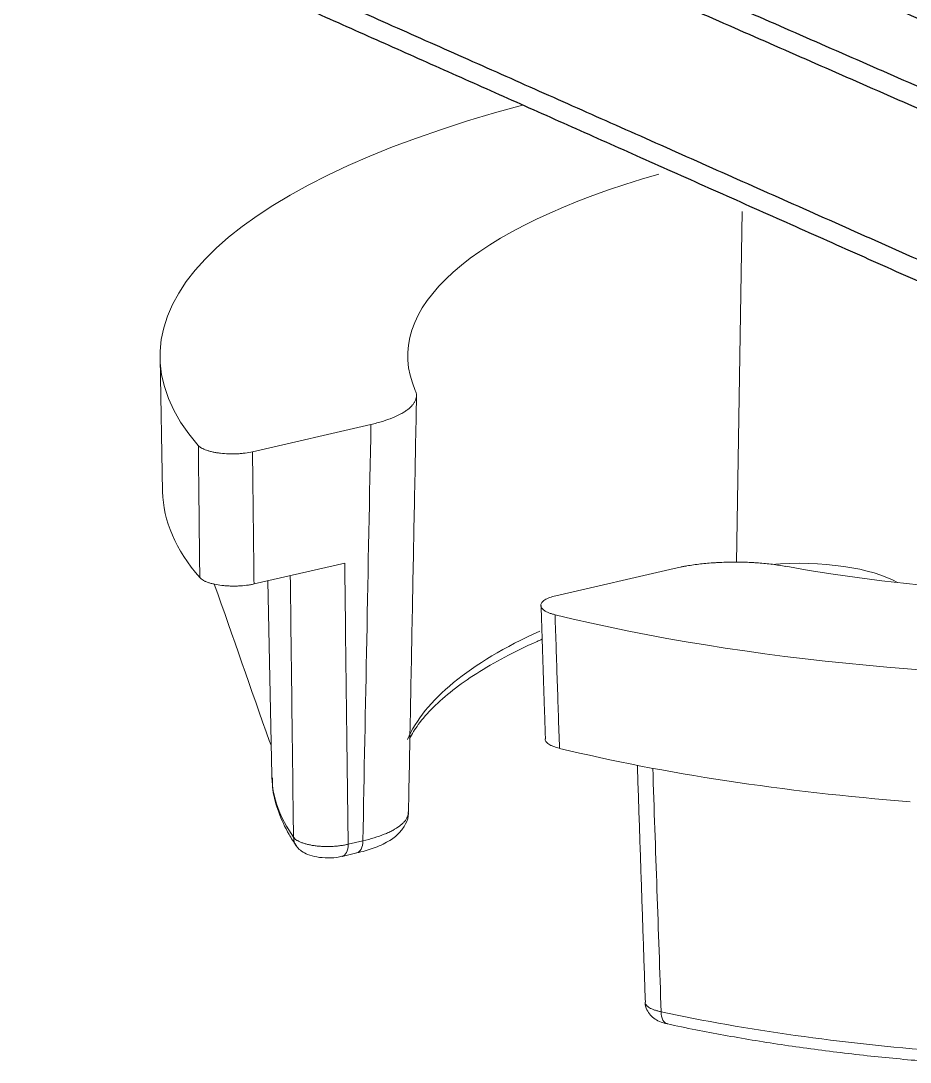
# Model space of a CAD drawing. Extents: x 10469 to 11055, y -15402 to -14985.
# Drawn here: x 10948.07 to 10973.2, y -15265.1 to -15235.66 of the extents above; entities that cross this region are included whole.
import ezdxf

# ---------------------------------------------------------------- set-up
doc = ezdxf.new("R2010")
doc.units = 0
doc.header["$MEASUREMENT"] = 0
doc.linetypes.add('HIDDEN2', pattern=[4.7625, 3.175, -1.5875])
doc.layers.get('0').update_dxf_attribs({"linetype": 'CONTINUOUS'})
doc.layers.add('1', color=4, linetype='HIDDEN2')

msp = doc.modelspace()

# ---------------------------------------------------------------- linework, layer by layer
at = {"lineweight": -3}
for points, weights in [([(10948.36, -15226.543), (10965.8, -15234.18), (10984.162, -15242.22)], [662.895511484, 646.269527274, 629.643543063]), ([(10952.698, -15226.58), (10968.036, -15233.255), (10984.079, -15240.236)], [662.81130101, 648.238725209, 633.666149407]), ([(10948.073, -15227.017), (10965.509, -15234.667), (10983.866, -15242.722)], [662.80028175, 646.174297539, 629.548313329]), ([(10983.785, -15247.025), (10965.482, -15238.883), (10948.095, -15231.148)], [631.375207032, 648.001191242, 664.627175452]), ([(10982.189, -15246.933), (10965.837, -15239.644), (10950.219, -15232.683)], [633.812183911, 648.715954617, 663.619725324])]:
    msp.add_rational_spline(points, weights, degree=2, dxfattribs=at)
at = {"layer": '1', "color": 1, "linetype": 'Continuous', "lineweight": 13}
for p, q in [((10968.458, -15241.051), (10968.291, -15250.978)), ((10957.323, -15258.94), (10957.737, -15258.844))]:
    msp.add_line(p, q, dxfattribs=at)
at = {"layer": '1', "color": 7, "linetype": 'Continuous', "lineweight": 18}
for p, q in [((10952.005, -15245.196), (10952.077, -15248.971)), ((10954.619, -15247.847), (10957.965, -15247.074)), ((10957.223, -15250.992), (10954.662, -15251.584)), ((10966.535, -15251.143), (10963.19, -15251.916)), ((10955.056, -15251.493), (10955.161, -15256.992)), ((10957.15, -15259.283), (10957.564, -15259.187)), ((10966.334, -15264.018), (10966.341, -15264.019))]:
    msp.add_line(p, q, dxfattribs=at)
for centre, major_axis, start_param, end_param in [((10979.504, -15245.123), (-27.5, -0.018), 5.390414, 6.564623), ((10979.504, -15245.123), (20.5, 0.013), 2.283538, 3.286366), ((10979.504, -15245.123), (-27.5, -0.018), 0.934474, 3.758749), ((10979.507, -15248.898), (27.43, 0.018), 3.147717, 3.419344), ((10979.504, -15245.123), (20.5, 0.013), 4.212731, 5.356092), ((10979.507, -15248.898), (27.43, 0.018), 4.079753, 4.480235), ((10979.512, -15256.927), (-24.351, -0.016), 0.006122, 0.01372)]:
    msp.add_ellipse(centre, major_axis=major_axis, ratio=0.330963, start_param=start_param, end_param=end_param, dxfattribs=at)
at = {"layer": '1', "color": 1, "linetype": 'Continuous', "lineweight": 13}
for centre, major_axis, ratio, start_param, end_param in [((10970.033, -15252.064), (3.218, 0.002), 0.330963, 0.50826, 1.807492), ((10979.512, -15256.927), (20.718, 0.013), 0.330963, 2.514309, 3.001405), ((10979.512, -15256.927), (-24.351, -0.016), 0.330963, 0.01372, 0.225345), ((10956.264, -15258.697), (0.411, 0.285), 0.919786, 2.591806, 3.137102), ((10957.452, -15258.7), (-0.113, 0.487), 0.539001, 3.141604, 4.291126), ((10957.037, -15258.796), (-0.113, 0.487), 0.539001, 3.131701, 4.291126), ((10966.44, -15263.529), (-0.106, -0.489), 0.517321, 5.126928, 6.283125), ((10979.512, -15256.927), (-24.351, -0.016), 0.330963, 0.990567, 1.343938)]:
    msp.add_ellipse(centre, major_axis=major_axis, ratio=ratio, start_param=start_param, end_param=end_param, dxfattribs=at)
at = {"layer": '1', "color": 7, "linetype": 'Continuous', "lineweight": 18}
for points, knots in [([(10957.965, -15247.074), (10958.022, -15247.061), (10958.078, -15247.047), (10958.16, -15247.025), (10958.186, -15247.017), (10958.239, -15247.002), (10958.265, -15246.995), (10958.392, -15246.956), (10958.487, -15246.922), (10958.661, -15246.852), (10958.741, -15246.814), (10958.831, -15246.765), (10958.849, -15246.755), (10958.883, -15246.735), (10958.9, -15246.725), (10958.947, -15246.694), (10958.977, -15246.673), (10959.059, -15246.611), (10959.105, -15246.568), (10959.16, -15246.501), (10959.176, -15246.479), (10959.197, -15246.445), (10959.204, -15246.434), (10959.215, -15246.411), (10959.22, -15246.4), (10959.243, -15246.343), (10959.252, -15246.297), (10959.25, -15246.206), (10959.239, -15246.161), (10959.219, -15246.115)], [0, 0, 0, 0, 0.0625, 0.0625, 0.09375, 0.09375, 0.125, 0.125, 0.25, 0.25, 0.375, 0.375, 0.40625, 0.40625, 0.4375, 0.4375, 0.5, 0.5, 0.625, 0.625, 0.6875, 0.6875, 0.71875, 0.71875, 0.75, 0.75, 0.875, 0.875, 1, 1, 1, 1]), ([(10953.088, -15247.668), (10953.099, -15247.68), (10953.112, -15247.693), (10953.135, -15247.711), (10953.144, -15247.717), (10953.161, -15247.729), (10953.171, -15247.735), (10953.22, -15247.763), (10953.267, -15247.784), (10953.335, -15247.808), (10953.349, -15247.812), (10953.378, -15247.821), (10953.393, -15247.826), (10953.438, -15247.838), (10953.502, -15247.854), (10953.57, -15247.866), (10953.623, -15247.875), (10953.641, -15247.878), (10953.678, -15247.883), (10953.697, -15247.885), (10953.79, -15247.896), (10953.866, -15247.902), (10953.965, -15247.905), (10953.985, -15247.906), (10954.025, -15247.906), (10954.044, -15247.906), (10954.104, -15247.906), (10954.182, -15247.904), (10954.259, -15247.899), (10954.317, -15247.894), (10954.336, -15247.892), (10954.374, -15247.888), (10954.393, -15247.886), (10954.485, -15247.874), (10954.554, -15247.862), (10954.619, -15247.847)], [0, 0, 0, 0, 0.0625, 0.0625, 0.09375, 0.09375, 0.125, 0.125, 0.25, 0.25, 0.28125, 0.28125, 0.3125, 0.3125, 0.375, 0.4375, 0.4375, 0.46875, 0.46875, 0.5, 0.5, 0.625, 0.625, 0.65625, 0.65625, 0.6875, 0.6875, 0.75, 0.8125, 0.8125, 0.84375, 0.84375, 0.875, 0.875, 1, 1, 1, 1]), ([(10969.686, -15251.085), (10969.563, -15251.063), (10969.438, -15251.044), (10969.18, -15251.012), (10969.048, -15250.998), (10968.879, -15250.986), (10968.845, -15250.984), (10968.777, -15250.979), (10968.742, -15250.977), (10968.639, -15250.972), (10968.57, -15250.969), (10968.364, -15250.964), (10968.226, -15250.963), (10968.019, -15250.967), (10967.951, -15250.969), (10967.847, -15250.973), (10967.813, -15250.975), (10967.744, -15250.979), (10967.71, -15250.981), (10967.539, -15250.992), (10967.406, -15251.004), (10967.145, -15251.033), (10967.018, -15251.051), (10966.863, -15251.077), (10966.833, -15251.083), (10966.772, -15251.094), (10966.741, -15251.1), (10966.651, -15251.117), (10966.593, -15251.13), (10966.535, -15251.143)], [0, 0, 0, 0, 0.125, 0.125, 0.25, 0.25, 0.28125, 0.28125, 0.3125, 0.3125, 0.375, 0.375, 0.5, 0.5, 0.5625, 0.5625, 0.59375, 0.59375, 0.625, 0.625, 0.75, 0.75, 0.875, 0.875, 0.90625, 0.90625, 0.9375, 0.9375, 1, 1, 1, 1]), ([(10954.662, -15251.584), (10954.629, -15251.591), (10954.595, -15251.598), (10954.543, -15251.607), (10954.525, -15251.61), (10954.489, -15251.616), (10954.47, -15251.618), (10954.377, -15251.63), (10954.301, -15251.637), (10954.203, -15251.641), (10954.183, -15251.642), (10954.144, -15251.643), (10954.124, -15251.643), (10954.064, -15251.643), (10953.985, -15251.642), (10953.907, -15251.638), (10953.849, -15251.634), (10953.83, -15251.632), (10953.792, -15251.628), (10953.773, -15251.626), (10953.68, -15251.615), (10953.609, -15251.604), (10953.526, -15251.586), (10953.51, -15251.582), (10953.478, -15251.574), (10953.462, -15251.57), (10953.417, -15251.558), (10953.36, -15251.54), (10953.309, -15251.52), (10953.274, -15251.504), (10953.262, -15251.498), (10953.241, -15251.487), (10953.23, -15251.482), (10953.182, -15251.453), (10953.151, -15251.429), (10953.129, -15251.404)], [0, 0, 0, 0, 0.0625, 0.0625, 0.09375, 0.09375, 0.125, 0.125, 0.25, 0.25, 0.28125, 0.28125, 0.3125, 0.3125, 0.375, 0.4375, 0.4375, 0.46875, 0.46875, 0.5, 0.5, 0.625, 0.625, 0.65625, 0.65625, 0.6875, 0.6875, 0.75, 0.8125, 0.8125, 0.84375, 0.84375, 0.875, 0.875, 1, 1, 1, 1]), ([(10963.19, -15251.916), (10963.124, -15251.931), (10963.066, -15251.948), (10963, -15251.973), (10962.988, -15251.978), (10962.963, -15251.988), (10962.951, -15251.994), (10962.917, -15252.01), (10962.876, -15252.032), (10962.843, -15252.056), (10962.822, -15252.074), (10962.815, -15252.08), (10962.803, -15252.093), (10962.798, -15252.099), (10962.773, -15252.131), (10962.763, -15252.157), (10962.761, -15252.189), (10962.761, -15252.196), (10962.763, -15252.209), (10962.765, -15252.216), (10962.771, -15252.235), (10962.784, -15252.261), (10962.806, -15252.286), (10962.825, -15252.304), (10962.833, -15252.311), (10962.848, -15252.323), (10962.856, -15252.329), (10962.9, -15252.358), (10962.943, -15252.38), (10963.007, -15252.405), (10963.02, -15252.41), (10963.047, -15252.419), (10963.061, -15252.424), (10963.105, -15252.437), (10963.135, -15252.446), (10963.167, -15252.454)], [0, 0, 0, 0, 0.125, 0.125, 0.15625, 0.15625, 0.1875, 0.1875, 0.25, 0.3125, 0.3125, 0.34375, 0.34375, 0.375, 0.375, 0.5, 0.5, 0.53125, 0.53125, 0.5625, 0.5625, 0.625, 0.6875, 0.6875, 0.71875, 0.71875, 0.75, 0.75, 0.875, 0.875, 0.90625, 0.90625, 0.9375, 0.9375, 1, 1, 1, 1]), ([(10959.054, -15255.953), (10959.123, -15255.823), (10959.306, -15255.531), (10959.705, -15255.072), (10960.257, -15254.586), (10960.933, -15254.111), (10961.729, -15253.648), (10962.38, -15253.331), (10962.751, -15253.167), (10962.797, -15253.147)], [0, 0, 0, 0, 0.139521, 0.309823, 0.47698, 0.643345, 0.809762, 0.976617, 1, 1, 1, 1]), ([(10955.1, -15256.037), (10955.108, -15256.061), (10955.119, -15256.084), (10955.134, -15256.114), (10955.139, -15256.121), (10955.143, -15256.128)], [0, 0, 0, 0, 0.753009, 0.753009, 1, 1, 1, 1]), ([(10963.293, -15256.229), (10963.228, -15256.214), (10963.171, -15256.196), (10963.107, -15256.171), (10963.095, -15256.166), (10963.071, -15256.156), (10963.059, -15256.15), (10963.026, -15256.134), (10962.987, -15256.111), (10962.956, -15256.087), (10962.936, -15256.069), (10962.93, -15256.062), (10962.919, -15256.05), (10962.913, -15256.043), (10962.892, -15256.013), (10962.884, -15255.988), (10962.884, -15255.964)], [0, 0, 0, 0, 0.253791, 0.253791, 0.317239, 0.317239, 0.380687, 0.380687, 0.507582, 0.634478, 0.634478, 0.697926, 0.697926, 0.761374, 0.761374, 1, 1, 1, 1]), ([(10955.18, -15257.063), (10955.177, -15257.175), (10955.19, -15257.503), (10955.341, -15258.043), (10955.584, -15258.568), (10955.78, -15258.877), (10955.853, -15258.982)], [0, 0, 0, 0, 0.169021, 0.49614, 0.826589, 1, 1, 1, 1]), ([(10957.561, -15259.185), (10957.728, -15259.149), (10958.056, -15259.055), (10958.456, -15258.874), (10958.76, -15258.651), (10958.949, -15258.382), (10959.037, -15258.155), (10959.018, -15258.039), (10959.014, -15258.023)], [0, 0, 0, 0, 0.208123, 0.441976, 0.649308, 0.818158, 0.975873, 1, 1, 1, 1]), ([(10955.857, -15258.977), (10955.865, -15258.993), (10955.903, -15259.058), (10956.013, -15259.147), (10956.193, -15259.245), (10956.438, -15259.309), (10956.754, -15259.332), (10957.005, -15259.321), (10957.123, -15259.285), (10957.145, -15259.277)], [0, 0, 0, 0, 0.037486, 0.161371, 0.305795, 0.509143, 0.722626, 0.948008, 1, 1, 1, 1]), ([(10965.716, -15263.408), (10965.716, -15263.411), (10965.705, -15263.483), (10965.755, -15263.618), (10965.854, -15263.776), (10965.997, -15263.894), (10966.154, -15263.973), (10966.28, -15264.002), (10966.342, -15264.01)], [0, 0, 0, 0, 0.00928, 0.222705, 0.408179, 0.593373, 0.808217, 1, 1, 1, 1]), ([(10966.334, -15264.018), (10966.601, -15264.075), (10967.385, -15264.238), (10968.728, -15264.481), (10970.382, -15264.729), (10972.057, -15264.932), (10973.261, -15265.045), (10973.889, -15265.095), (10973.961, -15265.101)], [0, 0, 0, 0, 0.114426, 0.332243, 0.549936, 0.767491, 0.973468, 1, 1, 1, 1])]:
    msp.add_open_spline(points, degree=3, knots=knots, dxfattribs=at)
for points, degree in [([(10959.025, -15258.035), (10959.253, -15246.265)], 1), ([(10955.1, -15256.037), (10954.58, -15254.554), (10954.06, -15253.071), (10953.54, -15251.587)], 3), ([(10962.772, -15252.189), (10962.895, -15255.964)], 1), ([(10965.493, -15256.706), (10965.719, -15263.408)], 1)]:
    msp.add_open_spline(points, degree=degree, dxfattribs=at)
at = {"layer": '1', "color": 1, "linetype": 'Continuous', "lineweight": 13}
for points, knots in [([(10957.737, -15258.844), (10957.774, -15256.952), (10957.81, -15255.06), (10957.886, -15251.137), (10957.926, -15249.105), (10957.965, -15247.074)], [0, 0, 0, 0, 0.482176, 0.482176, 1, 1, 1, 1]), ([(10953.129, -15251.404), (10953.122, -15250.781), (10953.115, -15250.158), (10953.102, -15248.913), (10953.095, -15248.29), (10953.088, -15247.668)], [0, 0, 0, 0, 0.500236, 0.500236, 1, 1, 1, 1]), ([(10954.619, -15247.847), (10954.626, -15248.46), (10954.633, -15249.072), (10954.648, -15250.318), (10954.655, -15250.951), (10954.662, -15251.584)], [0, 0, 0, 0, 0.492075, 0.492075, 1, 1, 1, 1]), ([(10963.167, -15252.454), (10963.188, -15253.083), (10963.209, -15253.712), (10963.251, -15254.97), (10963.272, -15255.6), (10963.293, -15256.229)], [0, 0, 0, 0, 0.499764, 0.499764, 1, 1, 1, 1]), ([(10957.737, -15258.844), (10957.851, -15258.818), (10957.959, -15258.789), (10958.16, -15258.728), (10958.254, -15258.695), (10958.363, -15258.651), (10958.385, -15258.642), (10958.427, -15258.624), (10958.447, -15258.615), (10958.508, -15258.587), (10958.546, -15258.568), (10958.653, -15258.509), (10958.717, -15258.469), (10958.799, -15258.407), (10958.837, -15258.375), (10958.87, -15258.343), (10958.892, -15258.321), (10958.902, -15258.31), (10958.948, -15258.254), (10958.976, -15258.21), (10959.013, -15258.121), (10959.022, -15258.078), (10959.023, -15258.034)], [0, 0, 0, 0, 0.143681, 0.143681, 0.287361, 0.287361, 0.323282, 0.323282, 0.359202, 0.359202, 0.431042, 0.431042, 0.574723, 0.574723, 0.646563, 0.682483, 0.682483, 0.718403, 0.718403, 0.862084, 0.862084, 1, 1, 1, 1]), ([(10955.777, -15258.743), (10955.786, -15258.757), (10955.809, -15258.783), (10955.842, -15258.809), (10955.869, -15258.827), (10955.879, -15258.833), (10955.9, -15258.845), (10955.91, -15258.851), (10955.945, -15258.869), (10955.994, -15258.891), (10956.051, -15258.91), (10956.096, -15258.924), (10956.112, -15258.929), (10956.144, -15258.937), (10956.16, -15258.941), (10956.21, -15258.953), (10956.279, -15258.967), (10956.353, -15258.979), (10956.41, -15258.986), (10956.429, -15258.988), (10956.468, -15258.992), (10956.488, -15258.994), (10956.547, -15258.999), (10956.626, -15259.004), (10956.708, -15259.005), (10956.769, -15259.005), (10956.79, -15259.004), (10956.83, -15259.003), (10956.851, -15259.002), (10956.911, -15259), (10956.951, -15258.997), (10957.01, -15258.992), (10957.029, -15258.99), (10957.068, -15258.985), (10957.088, -15258.983), (10957.145, -15258.975), (10957.219, -15258.963), (10957.289, -15258.948), (10957.323, -15258.94)], [0, 0, 0, 0, 0.0625, 0.125, 0.125, 0.15625, 0.15625, 0.1875, 0.1875, 0.25, 0.3125, 0.3125, 0.34375, 0.34375, 0.375, 0.375, 0.4375, 0.5, 0.5, 0.53125, 0.53125, 0.5625, 0.5625, 0.625, 0.6875, 0.6875, 0.71875, 0.71875, 0.75, 0.75, 0.8125, 0.8125, 0.84375, 0.84375, 0.875, 0.875, 0.9375, 1, 1, 1, 1]), ([(10965.714, -15263.408), (10965.714, -15263.409), (10965.714, -15263.41), (10965.715, -15263.424), (10965.721, -15263.451), (10965.737, -15263.477), (10965.753, -15263.496), (10965.759, -15263.503), (10965.771, -15263.515), (10965.778, -15263.522), (10965.801, -15263.54), (10965.836, -15263.564), (10965.879, -15263.586), (10965.915, -15263.602), (10965.928, -15263.607), (10965.953, -15263.617), (10965.967, -15263.622), (10966.008, -15263.636), (10966.067, -15263.654), (10966.132, -15263.669), (10966.166, -15263.676)], [0, 0, 0, 0, 0.006704, 0.006704, 0.130866, 0.255028, 0.255028, 0.317109, 0.317109, 0.37919, 0.37919, 0.503352, 0.627514, 0.627514, 0.689595, 0.689595, 0.751676, 0.751676, 0.875838, 1, 1, 1, 1])]:
    msp.add_open_spline(points, degree=3, knots=knots, dxfattribs=at)
for points in [[(10957.223, -15250.992), (10957.256, -15253.641), (10957.289, -15256.29), (10957.323, -15258.94)], [(10955.777, -15258.743), (10955.746, -15256.278), (10955.716, -15253.813), (10955.686, -15251.347)], [(10965.928, -15256.786), (10966.007, -15259.083), (10966.087, -15261.379), (10966.166, -15263.676)]]:
    msp.add_open_spline(points, degree=3, dxfattribs=at)

doc.saveas('drawing.dxf')
